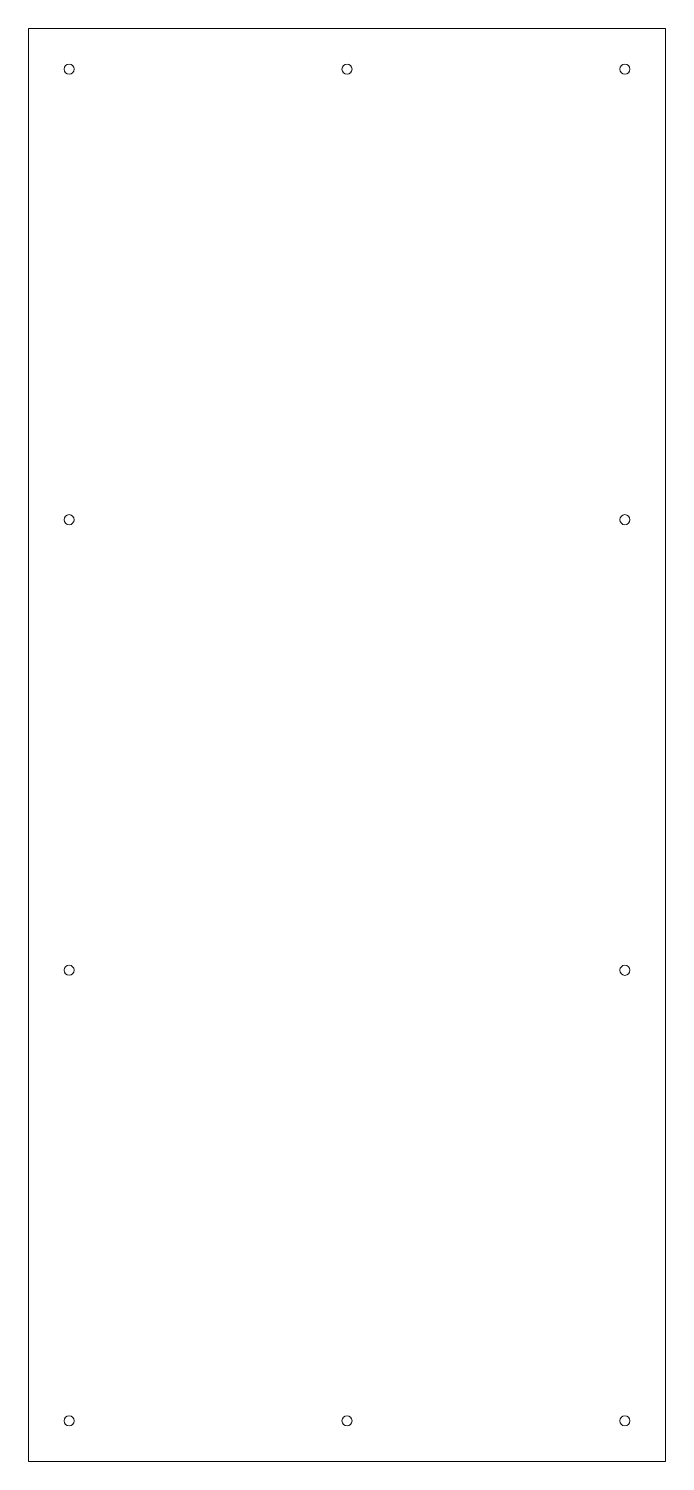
# Model space of a CAD drawing. Header units: millimetres. Extents: x -200 to 200, y -450 to 450.
import ezdxf

# ---------------------------------------------------------------- set-up
doc = ezdxf.new("R2010")
doc.units = ezdxf.units.MM

msp = doc.modelspace()

# ---------------------------------------------------------------- linework, layer by layer
at = {"color": 7, "linetype": 'Continuous', "lineweight": 15}
for p, q in [((200, 450), (-200, 450)), ((200, -450), (200, 450)), ((-200, 450), (-200, -450)), ((-200, -450), (200, -450))]:
    msp.add_line(p, q, dxfattribs=at)
for centre, radius in [((-174.6, 424.6), 3.18), ((0, 424.6), 3.18), ((174.6, 424.6), 3.18), ((-174.6, 141.54), 3.17), ((174.6, 141.54), 3.17), ((-174.6, -141.52), 3.17), ((174.6, -141.52), 3.18), ((-174.6, -424.6), 3.18), ((0, -424.6), 3.18), ((174.6, -424.6), 3.18)]:
    msp.add_circle(centre, radius, dxfattribs=at)

doc.saveas('drawing.dxf')
